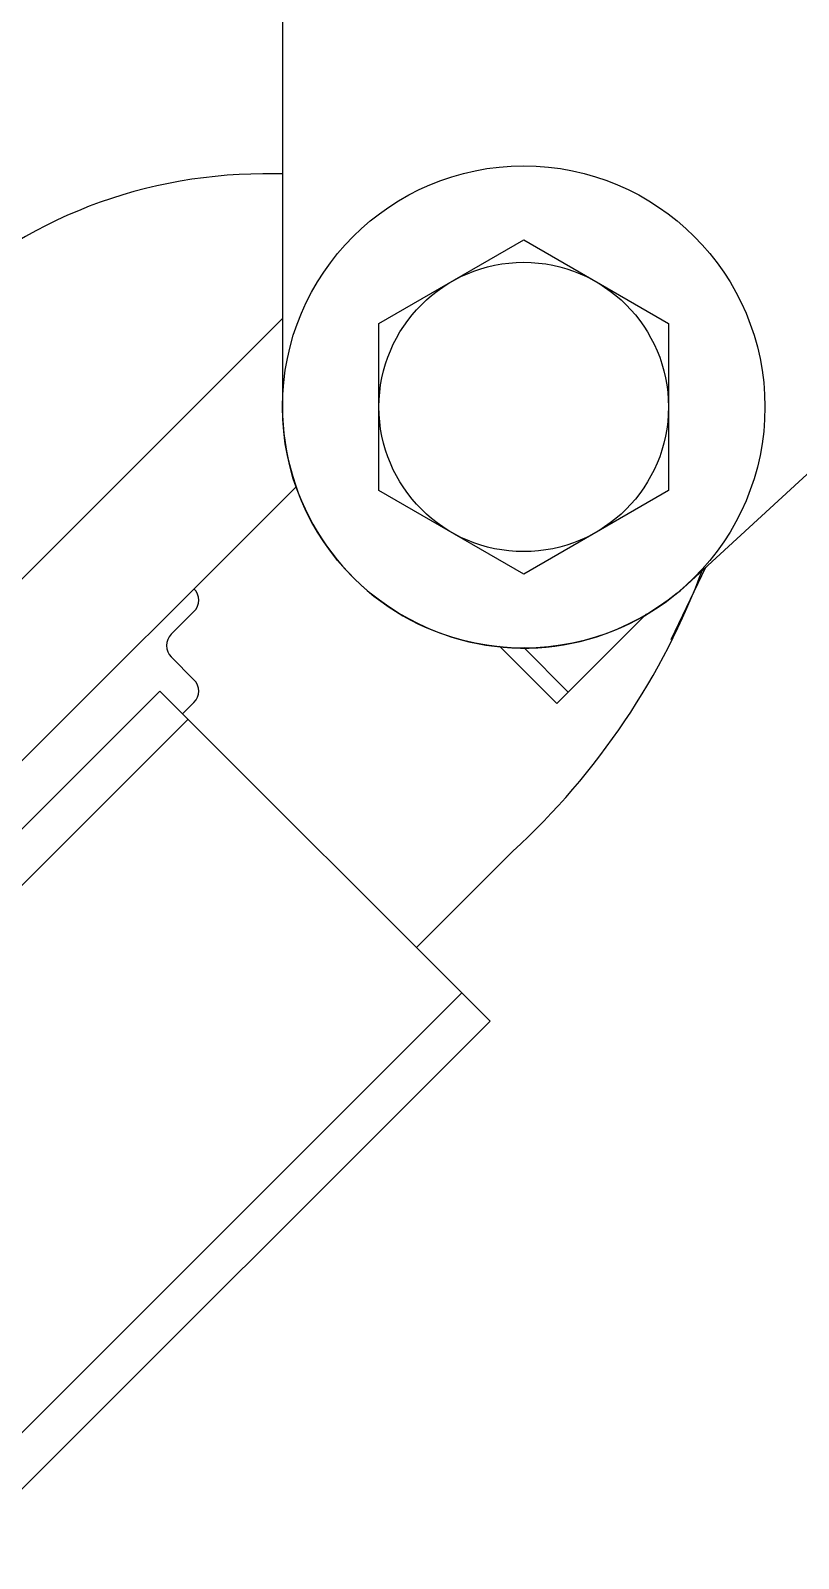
# Model space of a CAD drawing. Extents: x 1247970 to 1725648, y 860327 to 1277876.
# Drawn here: x 1324272 to 1324616, y 1202538 to 1203221 of the extents above; entities that cross this region are included whole.
import ezdxf

# ---------------------------------------------------------------- set-up
doc = ezdxf.new("R2010")
doc.units = 0
doc.header["$LTSCALE"] = 1000
doc.header["$MEASUREMENT"] = 0
doc.layers.get('0').update_dxf_attribs({"color": 254})
doc.layers.add('TK', color=4, linetype='Continuous')

# ---------------------------------------------------------------- blocks, each defined once
blk = doc.blocks.new('A$C7BF01818')
at = {"linetype": 'Continuous'}
for p, q in [((3721.39, 9838.97), (3721.39, 9563.27)), ((3902.21, 9483.93), (4233.35, 9788.65)), ((3721.39, 9667.47), (3712.66, 9667.47)), ((3764.51, 9600.61), (3829.2, 9637.96)), ((3829.2, 9637.96), (3893.89, 9600.61)), ((3432.77, 9314.23), (3721.39, 9602.84)), ((3764.51, 9525.92), (3764.51, 9600.61)), ((3893.89, 9600.61), (3893.89, 9525.92)), ((3473.43, 9273.57), (3727.59, 9527.73)), ((3829.2, 9488.57), (3764.51, 9525.92)), ((3893.89, 9525.92), (3829.2, 9488.57)), ((3895.14, 9459.23), (3910.52, 9491.58)), ((3681.82, 9471.8), (3671.66, 9461.63)), ((3884.06, 9470.74), (3844.04, 9430.72)), ((3671.66, 9451.47), (3681.82, 9441.3)), ((3818.44, 9456.32), (3844.04, 9430.72)), ((3829.23, 9455.7), (3849.13, 9435.8)), ((2210.31, 7979.96), (3666.56, 9436.21)), ((3666.56, 9436.21), (3814.14, 9288.63)), ((3681.82, 9431.14), (3676.73, 9426.04)), ((2222.91, 7967.36), (3679.16, 9423.61)), ((2345.29, 7844.98), (3801.54, 9301.23)), ((2357.89, 7832.38), (3814.14, 9288.63))]:
    blk.add_line(p, q, dxfattribs=at)
blk.add_line((3824.33, 9364.61), (3781.24, 9321.52))
for radius in [107.82, 64.69]:
    blk.add_circle((3829.2, 9563.27), radius, dxfattribs=at)
for centre, radius, start, end in [((3712.69, 9451.84), 215.63, 90.00863, 135), ((3829.2, 9563.27), 107.82, 180, 312.62038), ((3604.44, 9604.25), 325.23, 312.53761, 339.66101), ((3676.74, 9476.88), 7.19, 315, 45), ((3676.74, 9456.55), 7.19, 135, 225), ((3676.74, 9436.22), 7.19, 315, 45)]:
    blk.add_arc(centre, radius, start, end, dxfattribs=at)

msp = doc.modelspace()

# ---------------------------------------------------------------- block references
at = {"layer": 'TK'}
msp.add_blockref('A$C7BF01818', (1320663.7, 1193489.49), dxfattribs=at)

doc.saveas('drawing.dxf')
